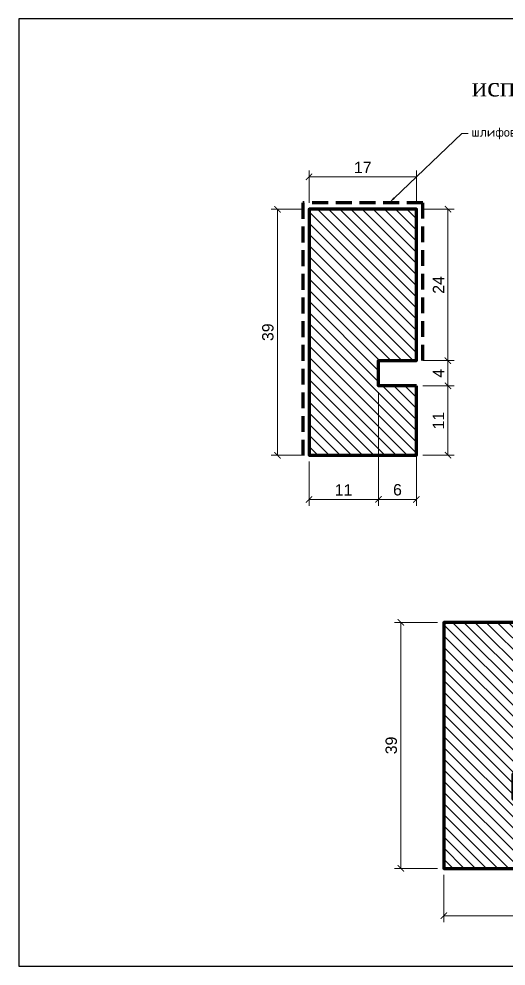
# Model space of a CAD drawing. Header units: millimetres. Extents: x 328 to 553, y -1911 to -1761.
# Drawn here: x 328.4 to 405.5, y -1910.7 to -1760.7 of the extents above; entities that cross this region are included whole.
import ezdxf
from ezdxf import colors
from ezdxf.entities.mleader import LeaderData, LeaderLine
from ezdxf.math import Vec2, Vec3

# ---------------------------------------------------------------- set-up
doc = ezdxf.new("R2010")
doc.units = ezdxf.units.MM
doc.linetypes.add('HIDDEN', pattern=[0.375, 0.25, -0.125])
doc.layers.add('Outside panel', color=7, linetype='Continuous', lineweight=18, true_color=0x7f5e57)
for name, color, linetype, lineweight in [('линия 15', 7, 'Continuous', 15), ('линия 50', 1, 'Continuous', 100), ('служебный слой РАЗМЕРЫ', 7, 'Continuous', 9)]:
    doc.layers.add(name, color=color, linetype=linetype, lineweight=lineweight)
doc.layers.add('размеры в модели', color=7, linetype='Continuous')
doc.styles.add('ELECT', font='times.ttf')
doc.styles.get("Standard").update_dxf_attribs({"font": 'arial.ttf'})
doc.styles.add('ЕСКД профили текст', font='isocpeur.ttf')
doc.dimstyles.new('M_1', dxfattribs={"dimtxt": 1.8, "dimasz": 1, "dimexe": 1, "dimexo": 1, "dimgap": 0.6, "dimtad": 1, "dimdec": 0, "dimdsep": 46, "dimtxsty": 'Standard', "dimblk": 'ARCHTICK', "dimcen": -5, "dimclrd": 7, "dimclre": 7, "dimclrt": 7, "dimadec": 0, "dimazin": 0, "dimtfac": 1, "dimtdec": 0, "dimtmove": 0, "dimatfit": 3, "dimfxl": 1, "dimtolj": 1, "dimtzin": 0, "dimlwd": 5, "dimlwe": 5, "dimarcsym": 0})

# ---------------------------------------------------------------- blocks, each defined once
blk = doc.blocks.new('_ArchTick')
at = {"color": 0, "linetype": 'ByBlock', "const_width": 0.15}
blk.add_lwpolyline([(-0.5, -0.5), (0.5, 0.5)], dxfattribs=at)
blk = doc.blocks.new('*D38')
at = {"layer": 'Defpoints', "color": 0, "ltscale": 1000, "transparency": 16777216}
for p in [(385.34, -1818.82), (374.34, -1829.8), (374.34, -1836.8)]:
    blk.add_point(p, dxfattribs=at)
at = {"layer": 'линия 15', "color": 7, "lineweight": 5, "ltscale": 1000, "transparency": 16777216}
for p, q in [((385.34, -1819.82), (385.34, -1837.8)), ((374.34, -1830.8), (374.34, -1837.8)), ((385.34, -1836.8), (374.34, -1836.8))]:
    blk.add_line(p, q, dxfattribs=at)
at = {"layer": 'линия 15', "color": 7, "lineweight": 5, "ltscale": 1000, "transparency": 16777216, "rotation": 180}
blk.add_blockref('_ArchTick', (374.34, -1836.8), dxfattribs=at)
at = {"layer": 'линия 15', "color": 7, "lineweight": 5, "ltscale": 1000, "transparency": 16777216}
blk.add_blockref('_ArchTick', (385.34, -1836.8), dxfattribs=at)
at = {"layer": 'линия 15', "color": 7, "ltscale": 1000, "transparency": 16777216, "insert": (379.81, -1835.29), "char_height": 1.8, "attachment_point": 5}
blk.add_mtext('\\A1;11', dxfattribs=at)
blk = doc.blocks.new('*D35')
at = {"layer": 'Defpoints', "color": 0, "ltscale": 1000, "transparency": 16777216}
for p in [(388.88, -1856.28), (395.68, -1856.28), (395.68, -1895.24)]:
    blk.add_point(p, dxfattribs=at)
at = {"layer": 'размеры в модели', "color": 7, "lineweight": 5, "ltscale": 1000, "transparency": 16777216}
for p, q in [((394.68, -1856.28), (387.88, -1856.28)), ((388.88, -1895.24), (388.88, -1856.28)), ((394.68, -1895.24), (387.88, -1895.24))]:
    blk.add_line(p, q, dxfattribs=at)
for p, rotation in [((388.88, -1856.28), 90), ((388.88, -1895.24), 270)]:
    blk.add_blockref('_ArchTick', p, dxfattribs=dict(at, rotation=rotation))
at = {"layer": 'размеры в модели', "color": 7, "ltscale": 1000, "transparency": 16777216, "insert": (387.36, -1875.76), "char_height": 1.8, "attachment_point": 5, "rotation": 90}
blk.add_mtext('\\A1;39', dxfattribs=at)
blk = doc.blocks.new('*D30')
at = {"layer": 'Defpoints', "color": 0, "ltscale": 1000, "transparency": 16777216}
for p in [(385.34, -1818.82), (391.34, -1818.82), (385.34, -1836.8)]:
    blk.add_point(p, dxfattribs=at)
at = {"layer": 'размеры в модели', "color": 7, "lineweight": 5, "ltscale": 1000, "transparency": 16777216}
for p, q in [((385.34, -1819.82), (385.34, -1837.8)), ((391.34, -1819.82), (391.34, -1837.8)), ((391.34, -1836.8), (385.34, -1836.8))]:
    blk.add_line(p, q, dxfattribs=at)
at = {"layer": 'размеры в модели', "color": 7, "lineweight": 5, "ltscale": 1000, "transparency": 16777216, "rotation": 180}
blk.add_blockref('_ArchTick', (385.34, -1836.8), dxfattribs=at)
at = {"layer": 'размеры в модели', "color": 7, "lineweight": 5, "ltscale": 1000, "transparency": 16777216}
blk.add_blockref('_ArchTick', (391.34, -1836.8), dxfattribs=at)
at = {"layer": 'размеры в модели', "color": 7, "ltscale": 1000, "transparency": 16777216, "insert": (388.34, -1835.28), "char_height": 1.8, "attachment_point": 5}
blk.add_mtext('\\A1;6', dxfattribs=at)
blk = doc.blocks.new('*D29')
at = {"layer": 'Defpoints', "color": 0, "ltscale": 1000, "transparency": 16777216}
for p in [(369.34, -1790.84), (374.34, -1790.84), (374.34, -1829.8)]:
    blk.add_point(p, dxfattribs=at)
at = {"layer": 'размеры в модели', "color": 7, "lineweight": 5, "ltscale": 1000, "transparency": 16777216}
for p, q in [((373.34, -1790.84), (368.34, -1790.84)), ((369.34, -1829.8), (369.34, -1790.84)), ((373.34, -1829.8), (368.34, -1829.8))]:
    blk.add_line(p, q, dxfattribs=at)
for p, rotation in [((369.34, -1790.84), 90), ((369.34, -1829.8), 270)]:
    blk.add_blockref('_ArchTick', p, dxfattribs=dict(at, rotation=rotation))
at = {"layer": 'размеры в модели', "color": 7, "ltscale": 1000, "transparency": 16777216, "insert": (367.82, -1810.32), "char_height": 1.8, "attachment_point": 5, "rotation": 90}
blk.add_mtext('\\A1;39', dxfattribs=at)
blk = doc.blocks.new('*D28')
at = {"layer": 'Defpoints', "color": 0, "ltscale": 1000, "transparency": 16777216}
for p in [(391.34, -1818.82), (391.34, -1829.8), (396.34, -1829.8)]:
    blk.add_point(p, dxfattribs=at)
at = {"layer": 'размеры в модели', "color": 7, "lineweight": 5, "ltscale": 1000, "transparency": 16777216}
for p, q in [((392.34, -1818.82), (397.34, -1818.82)), ((396.34, -1818.82), (396.34, -1829.8)), ((392.34, -1829.8), (397.34, -1829.8))]:
    blk.add_line(p, q, dxfattribs=at)
for p, rotation in [((396.34, -1818.82), 90), ((396.34, -1829.8), 270)]:
    blk.add_blockref('_ArchTick', p, dxfattribs=dict(at, rotation=rotation))
at = {"layer": 'размеры в модели', "color": 7, "ltscale": 1000, "transparency": 16777216, "insert": (394.83, -1824.31), "char_height": 1.8, "attachment_point": 5, "rotation": 90}
blk.add_mtext('\\A1;11', dxfattribs=at)

msp = doc.modelspace()

# ---------------------------------------------------------------- hatches: boundary and pattern name
at = {"layer": 'Outside panel', "ltscale": 1000}
h = msp.add_hatch(dxfattribs=at)
h.set_pattern_fill('ANSI31', color=5, scale=10, angle=90)
h.set_pattern_definition([(135, (-310931.1816, 89356.5479), (-0.8838834765, -0.8838834765), [])])
h.paths.add_polyline_path([(391.34, -1818.82), (385.34, -1818.82), (385.34, -1814.82), (391.34, -1814.82), (391.34, -1790.84), (374.34, -1790.84), (374.34, -1829.8), (391.34, -1829.8)])
h = msp.add_hatch(dxfattribs=at)
h.set_pattern_fill('ANSI31', color=5, scale=10, angle=90)
h.set_pattern_definition([(135, (-310931.3891, 89374.5956), (-0.8838834765, -0.8838834765), [])])
h.paths.add_polyline_path([(412.68, -1884.26), (406.68, -1884.26), (406.68, -1880.26), (412.68, -1880.26), (412.68, -1856.28), (395.68, -1856.28), (395.68, -1895.24), (412.68, -1895.24)])

# ---------------------------------------------------------------- linework, layer by layer
at = {"color": 6, "ltscale": 1000}
msp.add_lwpolyline([(328.39, -1910.7), (553.39, -1910.7), (553.39, -1760.7), (328.39, -1760.7)], close=True, dxfattribs=at)
at = {"layer": 'линия 50', "color": 1, "linetype": 'HIDDEN', "ltscale": 10, "true_color": 0xff0909}
msp.add_lwpolyline([(392.34, -1814.82), (392.34, -1789.84), (373.34, -1789.84), (373.34, -1830.8)], dxfattribs=at)
at = {"layer": 'линия 50', "color": 7}
for points in [[(391.34, -1818.82), (385.34, -1818.82), (385.34, -1814.82), (391.34, -1814.82), (391.34, -1790.84), (374.34, -1790.84), (374.34, -1829.8), (391.34, -1829.8), (391.34, -1818.82)], [(412.68, -1884.26), (406.68, -1884.26), (406.68, -1880.26), (412.68, -1880.26), (412.68, -1856.28), (395.68, -1856.28), (395.68, -1895.24), (412.68, -1895.24), (412.68, -1884.26)]]:
    msp.add_lwpolyline(points, dxfattribs=at)

# ---------------------------------------------------------------- texts
at = {"color": 7, "ltscale": 1000, "style": 'ELECT'}
msp.add_text('используется совместно с Пр_РЕЗНОЙ_№1011 ', height=3, dxfattribs=at).set_placement((400.11, -1772.98))

# ---------------------------------------------------------------- dimensions: what is measured, and where the dimension line sits
at = {"layer": 'линия 15', "color": 7, "ltscale": 1000}
dim = msp.add_linear_dim(base=(374.34, -1836.8), p1=(385.34, -1818.82), p2=(374.34, -1829.8), dimstyle='M_1', dxfattribs=at)
dim.commit()
dim.dimension.update_dxf_attribs({"geometry": '*D38', "text_midpoint": (379.81, -1836.8), "dimtype": 128})
at = {"layer": 'размеры в модели', "color": 5, "ltscale": 1000}
for base, p1, p2 in [((391.34, -1785.72), (374.34, -1790.84), (391.34, -1790.84)), ((485.68, -1902.74), (395.68, -1895.24), (485.68, -1895.24))]:
    msp.add_linear_dim(base=base, p1=p1, p2=p2, dimstyle='M_1', dxfattribs=at).render()
for base, p1, p2, picture, middle in [((369.34, -1790.84), (374.34, -1829.8), (374.34, -1790.84), '*D29', (367.82, -1810.32)), ((396.34, -1829.8), (391.34, -1818.82), (391.34, -1829.8), '*D28', (394.83, -1824.31)), ((388.88, -1856.28), (395.68, -1895.24), (395.68, -1856.28), '*D35', (387.36, -1875.76))]:
    dim = msp.add_linear_dim(base=base, p1=p1, p2=p2, angle=90, dimstyle='M_1', dxfattribs=at)
    dim.commit()
    dim.dimension.update_dxf_attribs({"geometry": picture, "text_midpoint": middle})
for base, p1, p2 in [((396.34, -1790.84), (391.34, -1814.82), (391.34, -1790.84)), ((396.34, -1814.82), (391.34, -1818.82), (391.34, -1814.82))]:
    msp.add_linear_dim(base=base, p1=p1, p2=p2, angle=90, dimstyle='M_1', dxfattribs=at).render()
dim = msp.add_linear_dim(base=(385.34, -1836.8), p1=(391.34, -1818.82), p2=(385.34, -1818.82), dimstyle='M_1', dxfattribs=at)
dim.commit()
dim.dimension.update_dxf_attribs({"geometry": '*D30', "text_midpoint": (388.34, -1835.28)})

# ---------------------------------------------------------------- leaders
at = {"layer": 'служебный слой РАЗМЕРЫ'}
ml = msp.add_multileader_mtext('Standard', dxfattribs=at)
ml.set_content('\\A1;шлифовать', color=256, style='ЕСКД профили текст')
ml.set_leader_properties(color=256, linetype='ByLayer', lineweight=-1)
ml.build(insert=Vec2(0, 0))
ml.multileader.update_dxf_attribs({"dogleg_length": 1, "arrow_head_size": 1})
ctx = ml.context
ctx.base_point, ctx.char_height, ctx.arrow_head_size, ctx.landing_gap_size, ctx.plane_origin = Vec3(399.56, -1778.83), 1.5, 1, 0.5, Vec3(413.03, -1752.67)
notes = []
notes.append((ctx, [(1, (1, 1, 0), (398.56, -1778.83), (1, 0), 1, [(0, [(387.09, -1789.77)], 0, [])])]))
ctx.mtext.insert, ctx.mtext.flow_direction = Vec3(400.06, -1777.86), 5
for ctx, leaders in notes:
    for number, flags, end, landing, length, lines in leaders:
        leader = LeaderData()
        leader.index, (leader.has_last_leader_line, leader.has_dogleg_vector, leader.attachment_direction) = number, flags
        leader.last_leader_point, leader.dogleg_vector, leader.dogleg_length = Vec3(end), Vec3(landing), length
        for number, points, colour, breaks in lines:
            line = LeaderLine()
            line.index, line.vertices, line.color, line.breaks = number, Vec3.list(points), colors.encode_raw_color(colour), breaks
            leader.lines.append(line)
        ctx.leaders.append(leader)

doc.saveas('drawing.dxf')
